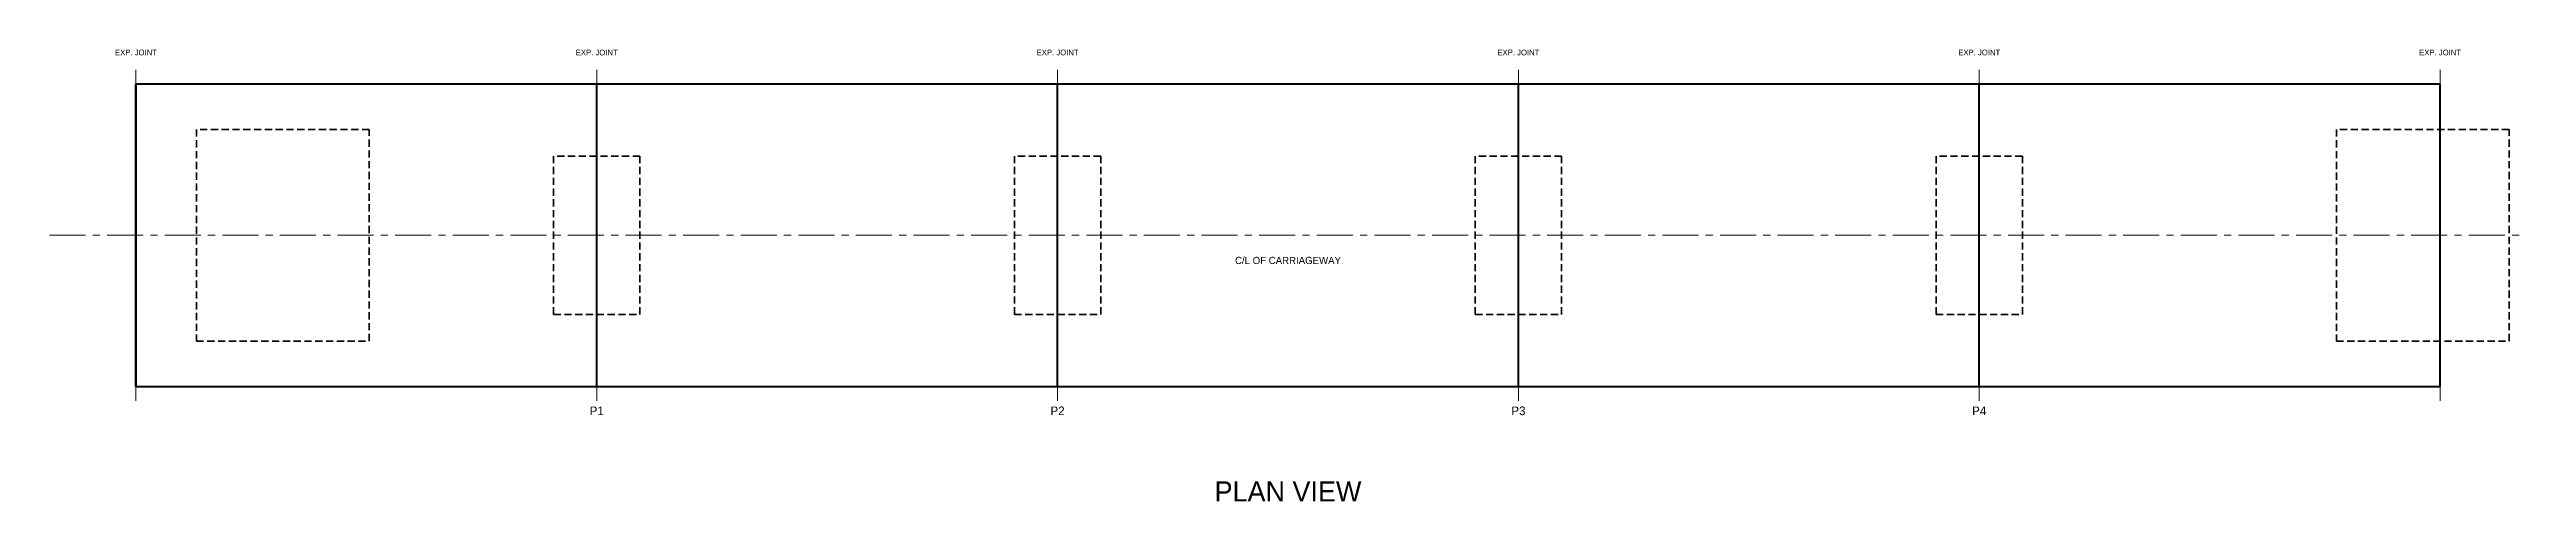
# Model space of a CAD drawing. Header units: metres. Extents: x -25 to 98, y -14 to 326.
# Drawn here: x -3 to 83, y -14 to 1.7 of the extents above.
import ezdxf
from ezdxf.enums import TextEntityAlignment as Align

# ---------------------------------------------------------------- set-up
doc = ezdxf.new("R2010")
doc.units = ezdxf.units.M
doc.linetypes.add('CENTER', pattern=[2, 1.25, -0.25, 0.25, -0.25])
doc.linetypes.add('HIDDEN', pattern=[0.375, 0.25, -0.125])
for name, color, linetype, lineweight in [('A-DIM', 1, 'CONTINUOUS', 18), ('A-GRID', 8, 'CENTER', 15), ('A-TEXT', 7, 'CONTINUOUS', 18), ('S-ABUT', 5, 'CONTINUOUS', 50), ('S-DECK', 4, 'CONTINUOUS', 50), ('S-FNDTN', 2, 'HIDDEN', 35), ('S-PIER', 3, 'CONTINUOUS', 50)]:
    doc.layers.add(name, color=color, linetype=linetype, lineweight=lineweight)

msp = doc.modelspace()

# ---------------------------------------------------------------- linework, layer by layer
at = {"layer": 'A-DIM', "linetype": 'CONTINUOUS'}
for p, q in [((0, -10.5), (0, 1)), ((16, -10.5), (16, 1)), ((32, -10.5), (32, 1)), ((48, -10.5), (48, 1)), ((64, -10.5), (64, 1)), ((80, -10.5), (80, 1))]:
    msp.add_line(p, q, dxfattribs=at)
at = {"layer": 'A-GRID', "linetype": 'CENTER'}
msp.add_line((-3, -4.75), (83, -4.75), dxfattribs=at)
at = {"layer": 'S-ABUT', "linetype": 'CONTINUOUS'}
for p, q in [((0, -10), (0, 0.5)), ((80, -10), (80, 0.5))]:
    msp.add_line(p, q, dxfattribs=at)
at = {"layer": 'S-DECK', "linetype": 'CONTINUOUS'}
msp.add_lwpolyline([(0, -10), (80, -10), (80, 0.5), (0, 0.5)], close=True, dxfattribs=at)
at = {"layer": 'S-FNDTN', "linetype": 'HIDDEN'}
for points in [[(2.1, -8.425), (8.1, -8.425), (8.1, -1.075), (2.1, -1.075)], [(76.4, -8.425), (82.4, -8.425), (82.4, -1.075), (76.4, -1.075)], [(14.5, -7.5), (17.5, -7.5), (17.5, -2), (14.5, -2)], [(30.5, -7.5), (33.5, -7.5), (33.5, -2), (30.5, -2)], [(46.5, -7.5), (49.5, -7.5), (49.5, -2), (46.5, -2)], [(62.5, -7.5), (65.5, -7.5), (65.5, -2), (62.5, -2)]]:
    msp.add_lwpolyline(points, close=True, dxfattribs=at)
at = {"layer": 'S-PIER', "linetype": 'CONTINUOUS'}
for p, q in [((16, -10), (16, 0.5)), ((32, -10), (32, 0.5)), ((48, -10), (48, 0.5)), ((64, -10), (64, 0.5))]:
    msp.add_line(p, q, dxfattribs=at)

# ---------------------------------------------------------------- texts
at = {"layer": 'A-DIM'}
for p in [(0, 1.5), (16, 1.5), (32, 1.5), (48, 1.5), (64, 1.5), (80, 1.5)]:
    msp.add_text('EXP. JOINT', height=0.2, dxfattribs=at).set_placement(p, align=Align.CENTER)
at = {"layer": 'A-GRID'}
msp.add_text('C/L OF CARRIAGEWAY', height=0.25, dxfattribs=at).set_placement((40, -5.75), align=Align.CENTER)
at = {"layer": 'A-TEXT'}
for s, height, p in [('P1', 0.3, (16, -11)), ('P2', 0.3, (32, -11)), ('P3', 0.3, (48, -11)), ('P4', 0.3, (64, -11)), ('PLAN VIEW', 0.7, (40, -14))]:
    msp.add_text(s, height=height, dxfattribs=at).set_placement(p, align=Align.CENTER)

doc.saveas('drawing.dxf')
